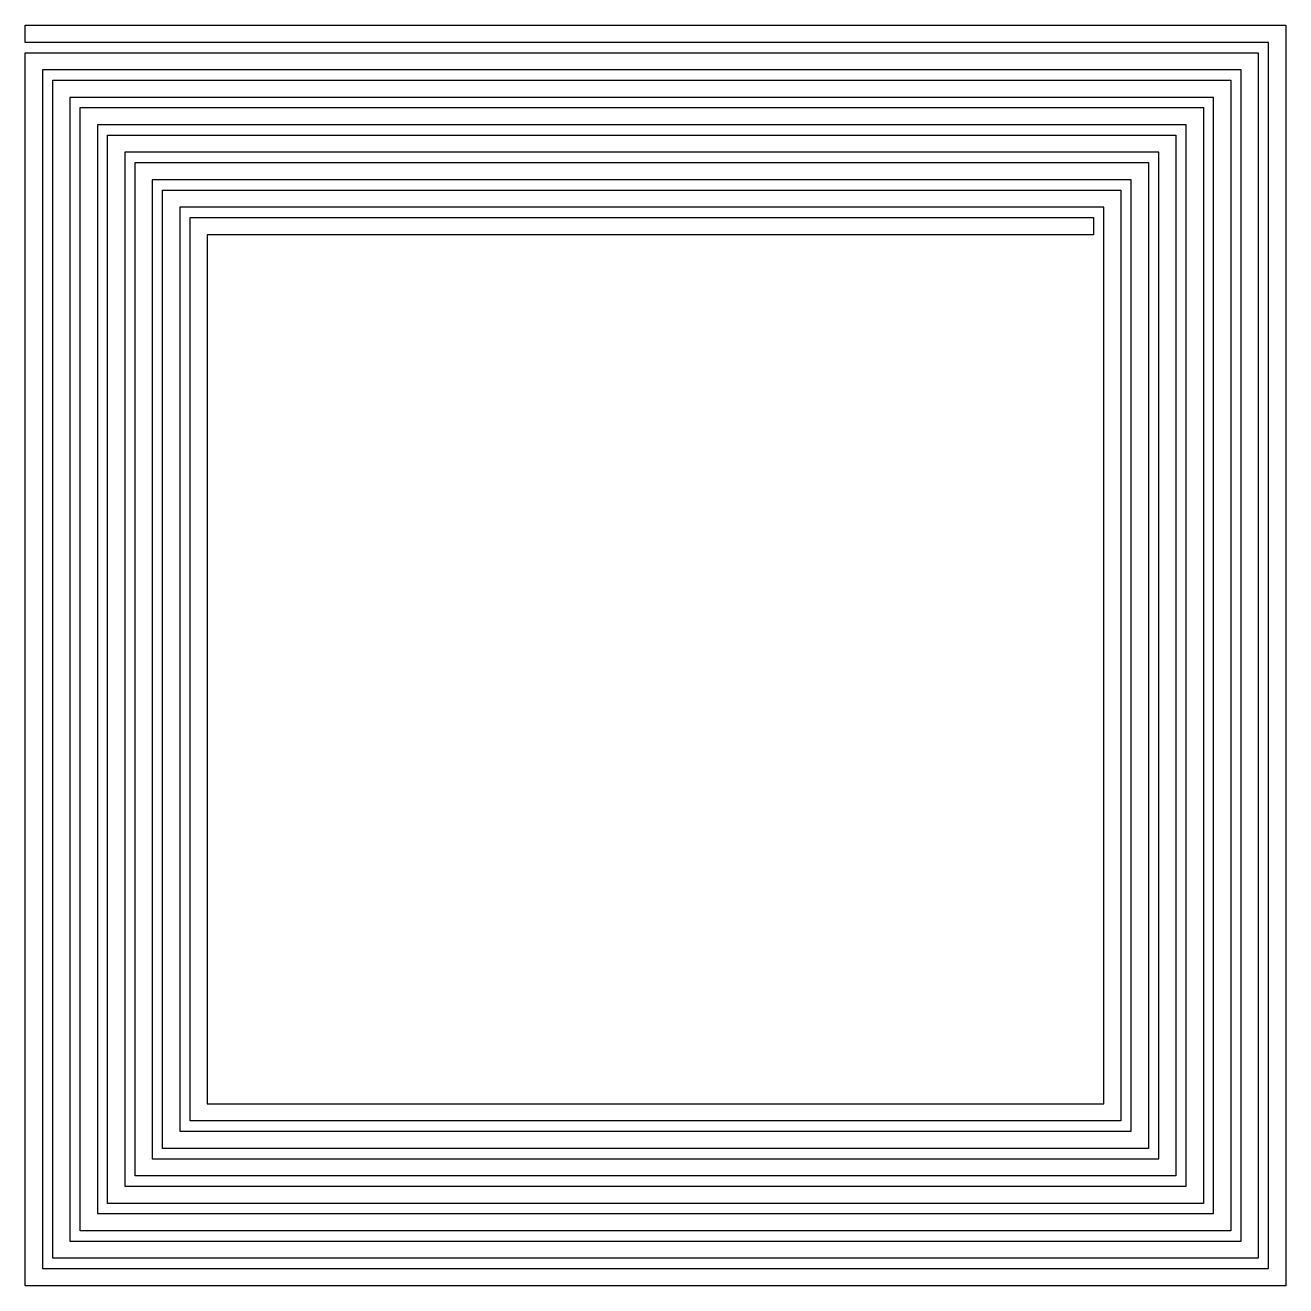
# Model space of a CAD drawing. Header units: metres. Extents: x 0 to 36.7, y -36.7 to 0.
import ezdxf

# ---------------------------------------------------------------- set-up
doc = ezdxf.new("R2010")
doc.units = ezdxf.units.M

msp = doc.modelspace()

# ---------------------------------------------------------------- linework, layer by layer
msp.add_lwpolyline([(0, 0), (36.7, 0), (36.7, -36.7), (0, -36.7), (0, -0.8), (35.9, -0.8), (35.9, -35.9), (0.8, -35.9), (0.8, -1.6), (35.1, -1.6), (35.1, -35.1), (1.6, -35.1), (1.6, -2.4), (34.3, -2.4), (34.3, -34.3), (2.4, -34.3), (2.4, -3.2), (33.5, -3.2), (33.5, -33.5), (3.2, -33.5), (3.2, -4), (32.7, -4), (32.7, -32.7), (4, -32.7), (4, -4.8), (31.9, -4.8), (31.9, -31.9), (4.8, -31.9), (4.8, -5.6), (31.1, -5.6), (31.1, -6.1), (30.6, -6.1), (5.3, -6.1), (5.3, -31.4), (31.4, -31.4), (31.4, -5.3), (4.5, -5.3), (4.5, -32.2), (32.2, -32.2), (32.2, -4.5), (3.7, -4.5), (3.7, -33), (33, -33), (33, -3.7), (2.9, -3.7), (2.9, -33.8), (33.8, -33.8), (33.8, -2.9), (2.1, -2.9), (2.1, -34.6), (34.6, -34.6), (34.6, -2.1), (1.3, -2.1), (1.3, -35.4), (35.4, -35.4), (35.4, -1.3), (0.5, -1.3), (0.5, -36.2), (36.2, -36.2), (36.2, -0.5), (0, -0.5), (0, 0)])

doc.saveas('drawing.dxf')
